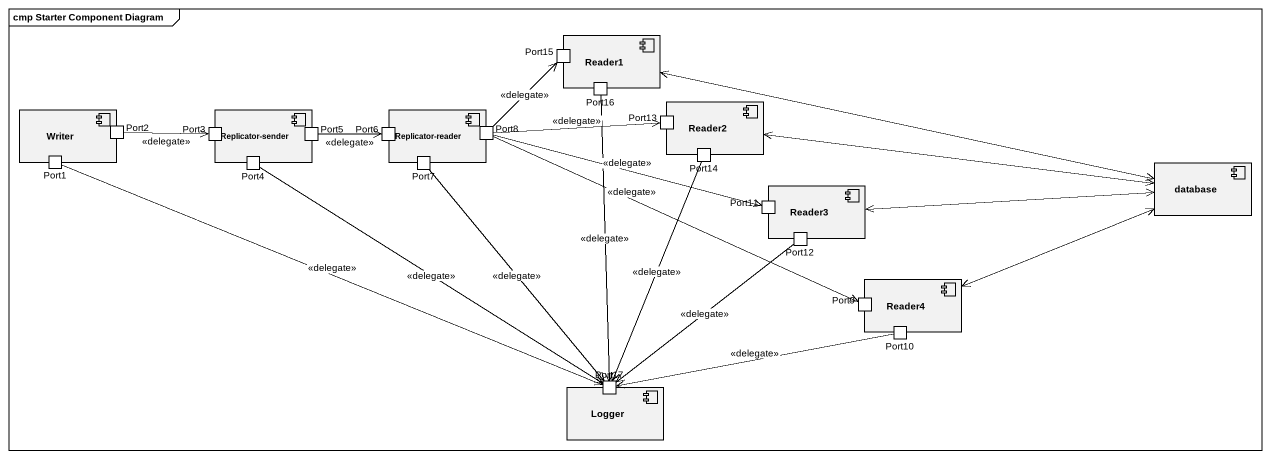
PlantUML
@startuml
mainframe cmp Starter Component Diagram
component Reader1 {
  port Port15
  port Port16
}
component Writer {
  port Port2
  port Port1
}
component "Replicator-sender" as Replicator_sender {
  port Port3
  port Port4
  port Port5
}
component "Replicator-reader" as Replicator_reader {
  port Port6
  port Port7
  port Port8
}
component Reader2 {
  port Port13
  port Port14
}
component "database" as database_
component Reader3 {
  port Port11
  port Port12
}
component Reader4 {
  port Port9
  port Port10
}
component Logger {
  port Port17
}
Reader1 <-right-> database_
Port16 --> Port17 : <<delegate>>
Port2 -right-> Port3 : <<delegate>>
Reader2 <-right-> database_
Port1 -right-> Port17 : <<delegate>>
Port4 --> Port17 : <<delegate>>
Port5 -right-> Port6 : <<delegate>>
Port7 --> Port17 : <<delegate>>
Port8 -up-> Port15 : <<delegate>>
Port8 -right-> Port13 : <<delegate>>
Port8 -right-> Port11 : <<delegate>>
Port8 -right-> Port9 : <<delegate>>
Port14 --> Port17 : <<delegate>>
Reader3 <-right-> database_
Port12 --> Port17 : <<delegate>>
Reader4 <-right-> database_
Port10 -left-> Port17 : <<delegate>>
@enduml
